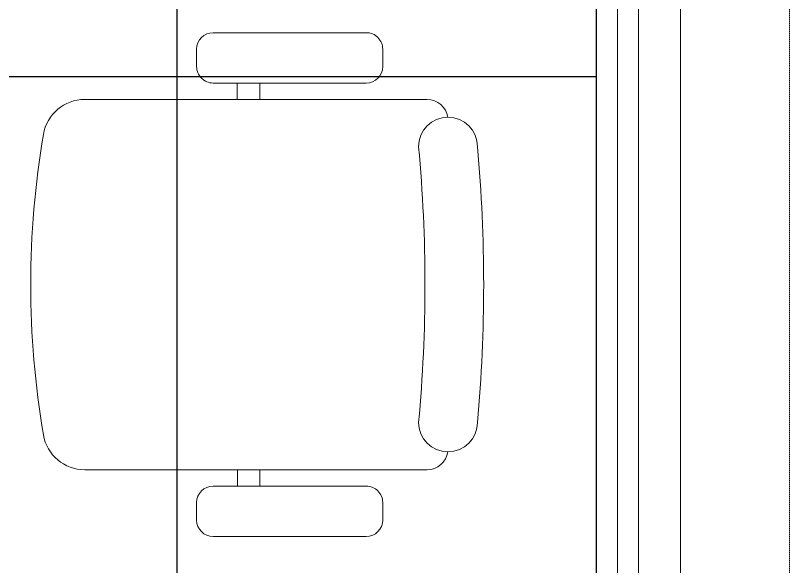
# Model space of a CAD drawing. Extents: x -12260 to 304645, y -29287 to 19916.
# Drawn here: x 48283 to 49206, y 6151 to 6808 of the extents above; entities that cross this region are included whole.
import ezdxf

# ---------------------------------------------------------------- set-up
doc = ezdxf.new("R2010")
doc.units = 0
doc.header["$LTSCALE"] = 0.25
doc.linetypes.add('01-First Floor$0$HIDDEN', pattern=[9.525, 6.35, -3.175])
doc.linetypes.add('DASHDOT', pattern=[25.4, 12.7, -6.35, 0, -6.35])
for name, color, linetype, lineweight in [('01-First Floor$0$Aluminum', 251, 'Continuous', 5), ('01-First Floor$0$LOADING', 253, 'Continuous', 5), ('01-First Floor$0$NEW Wall', 166, 'Continuous', 5), ('01-First Floor$0$Proj', 251, 'Continuous', 5), ('E-LITE-CLNG-CNDT', 6, 'DASHDOT', 35)]:
    doc.layers.add(name, color=color, linetype=linetype, lineweight=lineweight)
doc.layers.add('01-First Floor$0$FALSE CEILING', color=251, linetype='Continuous')

# ---------------------------------------------------------------- blocks, each defined once
blk = doc.blocks.new('*X76')
at = {"color": 0}
for p, q in [((5, 3), (5, 3)), ((5, 3), (5, 3)), ((5, 3), (5, 3)), ((5, 3), (5, 3)), ((5, 3), (5, 3)), ((5, 3), (5, 3)), ((5, 3), (5, 3)), ((5, 3), (5, 3)), ((5, 3), (5, 3)), ((5, 3), (5, 3)), ((5, 3), (5, 3)), ((5, 3), (5, 3)), ((5, 3), (5, 3)), ((5, 3), (5, 3)), ((5, 3), (5, 3)), ((5, 3), (5, 3)), ((5, 3), (5, 3)), ((5, 3), (5, 3)), ((5, 3), (5, 3)), ((5, 3), (5, 3)), ((5, 3), (5, 3)), ((5, 3), (5, 3)), ((5, 3), (5, 3)), ((5, 3), (5, 3)), ((5, 3), (5, 3)), ((5, 3), (5, 3)), ((5, 3), (5, 3)), ((5, 3), (5, 3)), ((5, 3), (5, 3)), ((5, 3), (5, 3)), ((5, 3), (5, 3)), ((5, 3), (5, 3)), ((5, 3), (5, 3)), ((5, 3), (5, 3)), ((5, 3), (5, 3)), ((5, 3), (5, 3)), ((5, 3), (5, 3)), ((5, 3), (5, 3)), ((5, 3), (5, 3)), ((5, 3), (5, 3)), ((5, 3), (5, 3)), ((5, 3), (5, 3)), ((5, 3), (5, 3)), ((5, 3), (5, 3)), ((5, 3), (5, 3)), ((5, 3), (5, 3)), ((5, 3), (5, 3)), ((5, 3), (5, 3)), ((5, 3), (5, 3)), ((5, 3), (5, 3)), ((5, 3), (5, 3)), ((5, 3), (5, 3)), ((5, 3), (5, 3)), ((5, 3), (5, 3)), ((5, 3), (5, 3)), ((5, 3), (5, 3)), ((5, 3), (5, 3)), ((5, 3), (5, 3)), ((5, 3), (5, 3)), ((5, 3), (5, 3)), ((5, 3), (5, 3)), ((5, 3), (5, 3)), ((5, 3), (5, 3)), ((5, 3), (5, 3)), ((5, 3), (5, 3)), ((5, 3), (5, 3)), ((6, 3), (5, 3)), ((5, 3), (5, 3)), ((6, 3), (5, 3)), ((5, 3), (5, 3)), ((6, 3), (5, 3)), ((5, 3), (5, 3)), ((6, 3), (5, 3)), ((5, 3), (5, 3)), ((5, 3), (5, 3)), ((5, 3), (5, 3)), ((5, 3), (5, 3)), ((5, 3), (5, 3)), ((5, 3), (5, 3)), ((5, 3), (5, 3)), ((5, 3), (5, 3)), ((5, 3), (5, 3)), ((5, 3), (5, 3)), ((5, 3), (5, 3)), ((5, 3), (5, 3)), ((5, 3), (5, 3)), ((5, 3), (5, 3)), ((5, 3), (5, 3)), ((5, 3), (5, 3)), ((5, 3), (5, 3)), ((5, 3), (5, 3)), ((5, 3), (5, 3)), ((5, 3), (5, 3)), ((5, 3), (5, 3)), ((5, 3), (5, 3)), ((5, 3), (5, 3)), ((6, 3), (6, 3)), ((6, 3), (6, 3)), ((6, 3), (6, 3)), ((6, 3), (6, 3)), ((6, 3), (6, 3)), ((6, 3), (6, 3)), ((6, 3), (6, 3)), ((6, 3), (6, 3)), ((6, 3), (6, 3)), ((6, 3), (6, 3)), ((6, 3), (6, 3)), ((6, 3), (6, 3)), ((6, 3), (6, 3)), ((6, 3), (6, 3)), ((6, 3), (6, 3)), ((6, 3), (6, 3)), ((6, 3), (6, 3)), ((6, 3), (6, 3)), ((6, 3), (6, 3)), ((6, 3), (6, 3)), ((6, 3), (6, 3)), ((6, 3), (6, 3)), ((6, 3), (6, 3)), ((6, 3), (6, 3)), ((6, 3), (6, 3)), ((6, 3), (6, 3)), ((6, 3), (6, 3)), ((6, 3), (6, 3)), ((6, 3), (6, 3)), ((6, 3), (6, 3)), ((6, 3), (6, 3)), ((6, 3), (6, 3)), ((6, 3), (6, 3)), ((6, 3), (6, 3)), ((6, 3), (6, 3)), ((6, 3), (6, 3)), ((6, 3), (6, 3)), ((6, 3), (6, 3)), ((6, 3), (6, 3)), ((6, 3), (6, 3)), ((6, 3), (6, 3)), ((6, 3), (6, 3)), ((6, 3), (6, 3)), ((6, 3), (6, 3)), ((6, 3), (6, 3)), ((6, 3), (6, 3)), ((6, 3), (6, 3)), ((6, 3), (6, 3)), ((6, 3), (6, 3)), ((6, 3), (6, 3)), ((6, 3), (6, 3)), ((6, 3), (6, 3)), ((6, 3), (6, 3)), ((6, 3), (6, 3)), ((6, 3), (6, 3)), ((6, 3), (6, 3)), ((6, 3), (6, 3)), ((6, 3), (6, 3)), ((6, 3), (6, 3)), ((6, 3), (6, 3)), ((6, 3), (6, 3)), ((6, 3), (6, 3)), ((6, 3), (6, 3)), ((6, 3), (6, 3)), ((6, 3), (6, 3)), ((6, 3), (6, 3)), ((6, 3), (6, 3)), ((6, 3), (6, 3)), ((6, 3), (6, 3)), ((6, 3), (6, 3)), ((6, 3), (6, 3)), ((6, 3), (6, 3)), ((6, 3), (6, 3)), ((6, 3), (6, 3)), ((6, 3), (6, 3)), ((6, 3), (6, 3)), ((6, 3), (6, 3)), ((6, 3), (6, 3)), ((6, 3), (6, 3)), ((6, 3), (6, 3)), ((6, 3), (6, 3)), ((6, 3), (6, 3)), ((6, 3), (6, 3)), ((6, 3), (6, 3)), ((6, 3), (6, 3)), ((6, 3), (6, 3)), ((6, 3), (6, 3)), ((6, 3), (6, 3)), ((6, 3), (6, 3)), ((6, 3), (6, 3)), ((6, 3), (6, 3)), ((6, 3), (6, 3)), ((6, 3), (6, 3)), ((6, 3), (6, 3)), ((6, 3), (6, 3)), ((6, 3), (6, 3)), ((6, 3), (6, 3)), ((6, 3), (6, 3)), ((6, 3), (6, 3)), ((6, 3), (6, 3)), ((6, 3), (6, 3)), ((6, 3), (6, 3)), ((6, 3), (6, 3)), ((6, 3), (6, 3)), ((6, 3), (6, 3)), ((6, 3), (6, 3)), ((6, 3), (6, 3)), ((6, 3), (6, 3)), ((6, 3), (6, 3)), ((6, 3), (6, 3)), ((6, 3), (6, 3)), ((6, 3), (6, 3)), ((6, 3), (6, 3)), ((6, 3), (6, 3)), ((6, 3), (6, 3)), ((6, 3), (6, 3)), ((6, 3), (6, 3)), ((6, 3), (6, 3)), ((6, 3), (6, 3)), ((6, 3), (6, 3)), ((6, 3), (6, 3)), ((6, 3), (6, 3)), ((6, 3), (6, 3)), ((6, 3), (6, 3)), ((6, 3), (6, 3)), ((6, 3), (6, 3)), ((6, 3), (6, 3)), ((6, 3), (6, 3)), ((6, 3), (6, 3)), ((6, 3), (6, 3)), ((6, 3), (6, 3)), ((6, 3), (6, 3)), ((6, 3), (6, 3)), ((6, 3), (6, 3)), ((6, 3), (6, 3)), ((6, 3), (6, 3)), ((6, 3), (6, 3)), ((6, 3), (6, 3)), ((6, 3), (6, 3)), ((6, 3), (6, 3)), ((6, 3), (6, 3)), ((6, 3), (6, 3)), ((6, 3), (6, 3)), ((6, 3), (6, 3)), ((6, 3), (6, 3)), ((6, 3), (6, 3)), ((6, 3), (6, 3)), ((6, 3), (6, 3)), ((6, 3), (6, 3)), ((6, 3), (6, 3)), ((6, 3), (6, 3)), ((6, 3), (6, 3)), ((6, 3), (6, 3)), ((6, 3), (6, 3)), ((6, 3), (6, 3)), ((6, 3), (6, 3)), ((6, 3), (6, 3)), ((6, 3), (6, 3)), ((6, 3), (6, 3)), ((6, 3), (6, 3)), ((6, 3), (6, 3)), ((6, 3), (6, 3)), ((6, 3), (6, 3)), ((6, 3), (6, 3)), ((6, 3), (6, 3)), ((6, 3), (6, 3)), ((6, 3), (6, 3)), ((6, 3), (6, 3)), ((6, 3), (6, 3)), ((6, 3), (6, 3)), ((6, 3), (6, 3)), ((6, 3), (6, 3)), ((6, 3), (6, 3)), ((6, 3), (6, 3)), ((6, 3), (6, 3)), ((6, 3), (6, 3)), ((6, 3), (6, 3)), ((6, 3), (6, 3)), ((6, 3), (6, 3)), ((6, 3), (6, 3)), ((6, 3), (6, 3)), ((6, 3), (6, 3)), ((6, 3), (6, 3)), ((6, 3), (6, 3)), ((6, 3), (6, 3)), ((6, 3), (6, 3)), ((6, 3), (6, 3)), ((6, 3), (6, 3)), ((6, 3), (6, 3)), ((6, 3), (6, 3)), ((6, 3), (6, 3)), ((6, 3), (6, 3)), ((6, 3), (6, 3)), ((6, 3), (6, 3)), ((6, 3), (6, 3)), ((6, 3), (6, 3)), ((6, 3), (6, 3)), ((6, 3), (6, 3)), ((6, 3), (6, 3)), ((6, 3), (6, 3)), ((6, 3), (6, 3)), ((6, 3), (6, 3)), ((6, 3), (6, 3)), ((6, 3), (6, 3)), ((6, 3), (5, 3)), ((6, 3), (5, 3)), ((6, 3), (5, 3)), ((6, 3), (5, 3)), ((6, 3), (5, 3)), ((6, 3), (6, 3)), ((6, 3), (6, 3)), ((6, 3), (6, 3)), ((6, 3), (6, 3)), ((6, 3), (6, 3)), ((6, 3), (6, 3)), ((6, 3), (6, 3)), ((6, 3), (6, 3)), ((6, 3), (6, 3)), ((6, 3), (6, 3)), ((6, 3), (6, 3)), ((6, 3), (6, 3)), ((6, 3), (6, 3)), ((6, 3), (6, 3)), ((6, 3), (6, 3)), ((6, 3), (6, 3)), ((6, 3), (6, 3)), ((6, 3), (6, 3)), ((6, 3), (6, 3)), ((6, 3), (6, 3)), ((6, 3), (6, 3)), ((6, 3), (6, 3)), ((6, 3), (6, 3)), ((6, 3), (6, 3)), ((6, 3), (6, 3)), ((6, 3), (6, 3)), ((6, 3), (6, 3)), ((6, 3), (6, 3)), ((6, 3), (6, 3)), ((6, 3), (6, 3)), ((6, 3), (6, 3)), ((6, 3), (6, 3)), ((6, 3), (6, 3)), ((6, 3), (6, 3)), ((6, 3), (6, 3)), ((6, 3), (6, 3)), ((6, 3), (6, 3)), ((6, 3), (6, 3)), ((6, 3), (6, 3)), ((6, 3), (6, 3)), ((6, 3), (6, 3)), ((6, 3), (6, 3)), ((6, 3), (6, 3)), ((6, 3), (6, 3)), ((6, 3), (6, 3)), ((6, 3), (6, 3)), ((6, 3), (6, 3)), ((6, 3), (6, 3)), ((6, 3), (6, 3)), ((6, 3), (6, 3)), ((6, 3), (6, 3)), ((6, 3), (6, 3)), ((6, 3), (6, 3)), ((6, 3), (6, 3)), ((6, 3), (6, 3)), ((6, 3), (6, 3)), ((6, 3), (6, 3)), ((6, 3), (6, 3)), ((6, 3), (6, 3)), ((6, 3), (6, 3)), ((6, 3), (6, 3)), ((6, 3), (6, 3)), ((6, 3), (6, 3)), ((6, 3), (6, 3)), ((6, 3), (6, 3)), ((6, 3), (6, 3)), ((6, 3), (6, 3)), ((6, 3), (6, 3)), ((6, 3), (6, 3)), ((6, 3), (6, 3)), ((6, 3), (6, 3)), ((6, 3), (6, 3)), ((6, 3), (6, 3)), ((6, 3), (6, 3)), ((6, 3), (6, 3)), ((6, 3), (6, 3)), ((6, 3), (6, 3)), ((6, 3), (6, 3)), ((6, 3), (6, 3)), ((6, 3), (6, 3)), ((6, 3), (6, 3)), ((6, 3), (6, 3)), ((6, 3), (6, 3)), ((6, 3), (6, 3)), ((6, 3), (6, 3)), ((6, 3), (6, 3)), ((6, 3), (6, 3)), ((6, 3), (6, 3)), ((6, 3), (6, 3)), ((6, 3), (6, 3)), ((6, 3), (6, 3)), ((6, 3), (6, 3)), ((6, 3), (6, 3)), ((6, 3), (6, 3)), ((6, 3), (6, 3)), ((6, 3), (6, 3)), ((6, 3), (6, 3)), ((6, 3), (6, 3)), ((6, 3), (6, 3)), ((6, 3), (6, 3)), ((6, 3), (6, 3)), ((6, 3), (6, 3)), ((6, 3), (6, 3)), ((6, 3), (6, 3)), ((6, 3), (6, 3)), ((6, 3), (6, 3)), ((6, 3), (6, 3)), ((6, 3), (6, 3)), ((6, 3), (6, 3)), ((6, 3), (6, 3)), ((6, 3), (6, 3)), ((6, 3), (6, 3)), ((6, 3), (6, 3)), ((6, 3), (6, 3)), ((6, 3), (6, 3)), ((6, 3), (6, 3)), ((6, 3), (6, 3)), ((6, 3), (6, 3)), ((6, 3), (6, 3)), ((6, 3), (6, 3)), ((6, 3), (6, 3)), ((6, 3), (6, 3)), ((6, 3), (6, 3)), ((6, 3), (6, 3)), ((6, 3), (6, 3)), ((6, 3), (6, 3)), ((6, 3), (6, 3)), ((6, 3), (6, 3)), ((6, 3), (6, 3)), ((6, 3), (6, 3)), ((6, 3), (6, 3)), ((6, 3), (6, 3)), ((6, 3), (6, 3)), ((6, 3), (6, 3)), ((6, 3), (6, 3)), ((6, 3), (6, 3)), ((6, 3), (6, 3)), ((6, 3), (6, 3)), ((6, 3), (6, 3)), ((6, 3), (6, 3)), ((6, 3), (6, 3)), ((6, 3), (6, 3)), ((6, 3), (6, 3)), ((6, 3), (6, 3)), ((6, 3), (6, 3)), ((6, 3), (6, 3)), ((6, 3), (6, 3)), ((6, 3), (6, 3)), ((6, 3), (6, 3)), ((6, 3), (6, 3)), ((6, 3), (6, 3)), ((6, 3), (6, 3)), ((6, 3), (6, 3)), ((6, 3), (6, 3)), ((6, 3), (6, 3)), ((6, 3), (6, 3)), ((6, 3), (6, 3)), ((6, 3), (6, 3)), ((6, 3), (6, 3)), ((6, 3), (6, 3)), ((6, 3), (6, 3)), ((6, 3), (6, 3)), ((6, 3), (6, 3)), ((6, 3), (6, 3)), ((6, 3), (6, 3)), ((6, 3), (6, 3)), ((6, 3), (6, 3)), ((6, 3), (6, 3)), ((6, 3), (6, 3)), ((6, 3), (6, 3)), ((6, 3), (6, 3)), ((6, 3), (6, 3)), ((6, 3), (6, 3)), ((6, 3), (6, 3)), ((6, 3), (6, 3)), ((6, 3), (6, 3)), ((6, 3), (6, 3)), ((6, 3), (6, 3)), ((6, 3), (6, 3)), ((6, 3), (6, 3)), ((6, 3), (6, 3)), ((6, 3), (6, 3)), ((6, 3), (6, 3)), ((6, 3), (6, 3)), ((6, 3), (6, 3)), ((6, 3), (6, 3)), ((6, 3), (6, 3)), ((6, 3), (6, 3)), ((6, 3), (6, 3)), ((6, 3), (6, 3)), ((6, 3), (6, 3)), ((6, 3), (6, 3)), ((6, 3), (6, 3)), ((6, 3), (6, 3)), ((6, 3), (6, 3)), ((6, 3), (6, 3)), ((6, 3), (6, 3)), ((6, 3), (6, 3)), ((6, 3), (6, 3)), ((6, 3), (6, 3)), ((6, 3), (6, 3)), ((6, 3), (6, 3)), ((6, 3), (6, 3)), ((6, 3), (6, 3)), ((6, 3), (6, 3)), ((6, 3), (6, 3)), ((6, 3), (6, 3)), ((6, 3), (6, 3)), ((6, 3), (6, 3)), ((6, 3), (6, 3)), ((6, 3), (6, 3)), ((6, 3), (6, 3)), ((6, 3), (6, 3)), ((6, 3), (6, 3)), ((6, 3), (6, 3)), ((6, 3), (6, 3)), ((6, 3), (6, 3)), ((6, 3), (6, 3)), ((6, 3), (6, 3)), ((6, 3), (6, 3)), ((6, 3), (6, 3)), ((6, 3), (6, 3)), ((6, 3), (6, 3)), ((6, 3), (6, 3)), ((6, 3), (6, 3)), ((6, 3), (6, 3)), ((6, 3), (6, 3)), ((6, 3), (6, 3)), ((6, 3), (6, 3)), ((6, 3), (6, 3)), ((6, 3), (6, 3)), ((6, 3), (6, 3)), ((6, 3), (6, 3)), ((6, 3), (6, 3)), ((6, 3), (6, 3)), ((6, 3), (6, 3)), ((6, 3), (6, 3)), ((6, 3), (6, 3)), ((6, 3), (6, 3)), ((6, 3), (6, 3)), ((6, 3), (6, 3)), ((6, 3), (6, 3)), ((6, 3), (6, 3)), ((6, 3), (6, 3)), ((6, 3), (6, 3)), ((6, 3), (6, 3)), ((6, 3), (6, 3)), ((6, 3), (6, 3)), ((6, 3), (6, 3)), ((6, 3), (6, 3)), ((6, 3), (6, 3)), ((6, 3), (6, 3)), ((6, 3), (6, 3)), ((6, 3), (6, 3)), ((6, 3), (6, 3)), ((6, 3), (6, 3)), ((6, 3), (6, 3)), ((6, 3), (6, 3)), ((6, 3), (6, 3)), ((6, 3), (6, 3)), ((6, 3), (6, 3)), ((6, 3), (6, 3)), ((6, 3), (6, 3)), ((6, 3), (6, 3)), ((6, 3), (6, 3)), ((6, 3), (6, 3)), ((6, 3), (6, 3)), ((6, 3), (6, 3)), ((6, 3), (6, 3)), ((6, 3), (6, 3)), ((6, 3), (6, 3)), ((6, 3), (6, 3)), ((6, 3), (6, 3)), ((6, 3), (6, 3)), ((6, 3), (6, 3)), ((6, 3), (6, 3)), ((6, 3), (6, 3)), ((6, 3), (6, 3)), ((6, 3), (6, 3)), ((6, 3), (6, 3)), ((6, 3), (6, 3)), ((6, 3), (6, 3)), ((6, 3), (6, 3)), ((6, 3), (6, 3)), ((6, 3), (6, 3)), ((6, 3), (6, 3)), ((6, 3), (6, 3)), ((6, 3), (6, 3)), ((6, 3), (6, 3)), ((6, 3), (6, 3)), ((6, 3), (6, 3)), ((6, 3), (6, 3)), ((6, 3), (6, 3)), ((6, 3), (6, 3)), ((6, 3), (6, 3)), ((6, 3), (6, 3)), ((6, 3), (6, 3)), ((6, 3), (6, 3)), ((6, 3), (6, 3)), ((6, 3), (6, 3)), ((6, 3), (6, 3)), ((6, 3), (6, 3)), ((6, 3), (6, 3)), ((6, 3), (6, 3)), ((6, 3), (6, 3)), ((6, 3), (6, 3)), ((6, 3), (6, 3)), ((6, 3), (6, 3)), ((6, 3), (6, 3)), ((6, 3), (6, 3)), ((6, 3), (6, 3)), ((6, 3), (6, 3)), ((6, 3), (6, 3)), ((6, 3), (6, 3)), ((6, 3), (6, 3)), ((6, 3), (6, 3)), ((6, 3), (6, 3))]:
    blk.add_line(p, q, dxfattribs=at)
blk = doc.blocks.new('*X77')
at = {"color": 0}
for p, q in [((13, 1), (13, 1)), ((13, 1), (13, 1)), ((13, 1), (13, 1)), ((13, 1), (13, 1)), ((13, 1), (13, 1)), ((13, 1), (13, 1)), ((13, 1), (13, 1)), ((13, 1), (13, 1)), ((13, 1), (13, 1)), ((13, 1), (13, 1)), ((13, 1), (13, 1)), ((13, 1), (13, 1)), ((13, 1), (13, 1)), ((13, 1), (13, 1)), ((13, 1), (13, 1)), ((13, 1), (14, 1)), ((13, 1), (14, 1)), ((13, 1), (14, 1)), ((13, 1), (13, 1)), ((13, 1), (13, 1)), ((13, 1), (13, 1)), ((13, 1), (13, 1)), ((13, 1), (13, 1)), ((13, 1), (13, 1)), ((13, 1), (13, 1)), ((13, 1), (13, 1)), ((13, 1), (13, 1)), ((13, 1), (13, 1)), ((13, 1), (13, 1)), ((13, 1), (13, 1)), ((13, 1), (13, 1)), ((13, 1), (13, 1)), ((13, 1), (13, 1)), ((13, 1), (13, 1)), ((13, 1), (13, 1)), ((13, 1), (13, 1)), ((13, 1), (13, 1)), ((13, 1), (13, 1)), ((13, 1), (13, 1)), ((13, 1), (13, 1)), ((13, 1), (13, 1)), ((13, 1), (13, 1)), ((13, 1), (13, 1)), ((13, 1), (13, 1)), ((13, 1), (13, 1)), ((13, 1), (13, 1)), ((13, 1), (13, 1)), ((13, 1), (13, 1)), ((13, 1), (13, 1)), ((13, 1), (13, 1)), ((13, 1), (13, 1)), ((13, 1), (13, 1)), ((13, 1), (13, 1)), ((13, 1), (13, 1)), ((13, 1), (13, 1)), ((13, 1), (13, 1)), ((13, 1), (13, 1)), ((13, 1), (13, 1)), ((13, 1), (13, 1)), ((13, 1), (13, 1)), ((13, 1), (13, 1)), ((13, 1), (13, 1)), ((13, 1), (13, 1)), ((13, 1), (13, 1)), ((13, 1), (13, 1)), ((13, 1), (13, 1)), ((13, 1), (13, 1)), ((13, 1), (13, 1)), ((13, 1), (13, 1)), ((13, 1), (13, 1)), ((13, 1), (13, 1)), ((13, 1), (13, 1)), ((13, 1), (13, 1)), ((13, 1), (13, 1)), ((13, 1), (13, 1)), ((13, 1), (13, 1)), ((13, 1), (13, 1)), ((13, 1), (13, 1)), ((13, 1), (13, 1)), ((13, 1), (13, 1)), ((13, 1), (13, 1)), ((13, 1), (13, 1)), ((13, 1), (13, 1)), ((13, 1), (13, 1)), ((13, 1), (13, 1)), ((13, 1), (13, 1)), ((13, 1), (13, 1)), ((13, 1), (13, 1)), ((13, 1), (13, 1)), ((13, 1), (13, 1)), ((13, 1), (13, 1)), ((13, 1), (13, 1)), ((13, 1), (13, 1)), ((13, 1), (13, 1)), ((13, 1), (13, 1)), ((13, 1), (13, 1)), ((13, 1), (13, 1)), ((13, 1), (13, 1)), ((13, 1), (13, 1)), ((13, 1), (13, 1)), ((13, 1), (13, 1)), ((13, 1), (13, 1)), ((13, 1), (13, 1)), ((13, 1), (13, 1)), ((13, 1), (13, 1)), ((13, 1), (13, 1)), ((13, 1), (13, 1)), ((13, 1), (13, 1)), ((13, 1), (13, 1)), ((13, 1), (13, 1)), ((13, 1), (13, 1)), ((13, 1), (13, 1)), ((13, 1), (13, 1)), ((13, 1), (13, 1)), ((13, 1), (13, 1)), ((13, 1), (13, 1)), ((13, 1), (13, 1)), ((13, 1), (13, 1)), ((13, 1), (13, 1)), ((13, 1), (13, 1)), ((13, 1), (13, 1)), ((13, 1), (13, 1)), ((13, 1), (13, 1)), ((13, 1), (14, 1)), ((13, 0), (13, 0)), ((13, 0), (13, 0)), ((13, 0), (13, 0)), ((13, 0), (13, 0)), ((13, 0), (13, 0)), ((13, 0), (13, 0)), ((13, 0), (13, 0)), ((13, 0), (13, 0)), ((13, 0), (13, 0)), ((13, 0), (13, 0)), ((13, 0), (13, 0)), ((13, 0), (13, 0)), ((13, 0), (13, 0)), ((13, 0), (13, 0)), ((13, 0), (13, 0)), ((13, 0), (13, 0)), ((13, 0), (13, 0)), ((13, 0), (13, 0)), ((13, 0), (13, 0)), ((13, 0), (13, 0)), ((13, 0), (13, 0)), ((13, 0), (13, 0)), ((13, 0), (13, 0)), ((13, 0), (13, 0)), ((13, 0), (13, 0)), ((13, 0), (13, 0)), ((13, 0), (13, 0)), ((13, 0), (13, 0)), ((13, 0), (13, 0)), ((13, 0), (13, 0)), ((13, 0), (13, 0)), ((13, 0), (13, 0)), ((13, 0), (13, 0)), ((13, 0), (13, 0)), ((13, 0), (13, 0)), ((13, 0), (13, 0)), ((13, 0), (13, 0)), ((13, 0), (13, 0)), ((13, 0), (13, 0)), ((13, 0), (13, 0)), ((13, 0), (13, 0)), ((13, 0), (13, 0)), ((13, 0), (13, 0)), ((13, 0), (13, 0)), ((13, 0), (13, 0)), ((13, 0), (13, 0)), ((13, 0), (13, 0)), ((13, 0), (13, 0)), ((13, 0), (14, 0)), ((13, 0), (14, 0)), ((13, 0), (13, 0)), ((13, 0), (14, 0)), ((14, 1), (14, 1)), ((14, 1), (14, 1)), ((14, 1), (14, 1)), ((14, 1), (14, 1)), ((14, 1), (14, 1)), ((14, 1), (14, 1)), ((14, 1), (14, 1)), ((14, 1), (14, 1)), ((14, 1), (14, 1)), ((14, 1), (14, 1)), ((14, 1), (14, 1)), ((14, 1), (14, 1)), ((14, 1), (14, 1)), ((14, 1), (14, 1)), ((14, 1), (14, 1)), ((14, 1), (14, 1)), ((14, 1), (14, 1)), ((14, 1), (14, 1)), ((14, 1), (14, 1)), ((14, 1), (14, 1)), ((14, 1), (14, 1)), ((14, 1), (14, 1)), ((14, 1), (14, 1)), ((14, 1), (14, 1)), ((14, 1), (14, 1)), ((14, 1), (14, 1)), ((14, 1), (14, 1)), ((14, 1), (14, 1)), ((14, 1), (14, 1)), ((14, 1), (14, 1)), ((14, 1), (14, 1)), ((14, 1), (14, 1)), ((14, 1), (14, 1)), ((14, 1), (14, 1)), ((14, 1), (14, 1)), ((14, 1), (14, 1)), ((14, 1), (14, 1)), ((14, 1), (14, 1)), ((14, 1), (14, 1)), ((14, 1), (14, 1)), ((14, 1), (14, 1)), ((14, 1), (14, 1)), ((14, 1), (14, 1)), ((14, 1), (14, 1)), ((14, 1), (14, 1)), ((14, 1), (14, 1)), ((14, 1), (14, 1)), ((14, 1), (14, 1)), ((14, 1), (14, 1)), ((14, 1), (14, 1)), ((14, 1), (14, 1)), ((14, 1), (14, 1)), ((14, 1), (14, 1)), ((14, 1), (14, 1)), ((14, 1), (14, 1)), ((14, 1), (14, 1)), ((14, 1), (14, 1)), ((14, 1), (14, 1)), ((14, 1), (14, 1)), ((14, 1), (14, 1)), ((14, 1), (14, 1)), ((14, 1), (14, 1)), ((14, 1), (14, 1)), ((14, 1), (14, 1)), ((14, 1), (14, 1)), ((14, 1), (14, 1)), ((14, 1), (14, 1)), ((14, 1), (14, 1)), ((14, 1), (14, 1)), ((14, 1), (14, 1)), ((14, 1), (14, 1)), ((14, 1), (14, 1)), ((14, 1), (14, 1)), ((14, 1), (14, 1)), ((14, 1), (14, 1)), ((14, 1), (14, 1)), ((14, 1), (14, 1)), ((14, 1), (14, 1)), ((14, 1), (14, 1)), ((14, 1), (14, 1)), ((14, 1), (14, 1)), ((14, 1), (14, 1)), ((14, 1), (14, 1)), ((14, 1), (14, 1)), ((14, 1), (14, 1)), ((14, 1), (14, 1)), ((14, 1), (14, 1)), ((14, 1), (14, 1)), ((14, 1), (14, 1)), ((14, 1), (14, 1)), ((14, 1), (14, 1)), ((14, 1), (14, 1)), ((14, 1), (14, 1)), ((14, 1), (14, 1)), ((14, 0), (14, 0)), ((14, 0), (14, 0)), ((14, 0), (14, 0)), ((14, 0), (14, 0)), ((14, 0), (14, 0)), ((14, 0), (14, 0)), ((14, 0), (14, 0)), ((14, 0), (14, 0)), ((14, 0), (14, 0)), ((14, 0), (14, 0)), ((14, 0), (14, 0)), ((14, 0), (14, 0)), ((14, 0), (14, 0)), ((14, 0), (14, 0)), ((14, 0), (14, 0)), ((14, 0), (14, 0)), ((14, 0), (14, 0)), ((14, 0), (14, 0)), ((14, 0), (14, 0)), ((14, 0), (14, 0)), ((14, 0), (14, 0)), ((14, 0), (14, 0)), ((14, 0), (14, 0)), ((14, 0), (14, 0)), ((14, 0), (14, 0)), ((14, 0), (14, 0)), ((14, 0), (14, 0)), ((14, 0), (14, 0)), ((14, 0), (14, 0)), ((14, 0), (14, 0)), ((14, 0), (14, 0)), ((14, 0), (14, 0)), ((14, 0), (14, 0)), ((14, 0), (14, 0)), ((14, 0), (14, 0)), ((14, 0), (14, 0)), ((14, 0), (14, 0)), ((14, 0), (14, 0)), ((14, 0), (14, 0)), ((14, 0), (14, 0)), ((14, 0), (14, 0)), ((14, 0), (14, 0)), ((14, 0), (14, 0)), ((14, 0), (14, 0)), ((14, 0), (14, 0)), ((14, 0), (14, 0)), ((14, 0), (14, 0)), ((14, 0), (14, 0)), ((13, 0), (13, 0)), ((13, 0), (14, 0)), ((13, 0), (13, 0)), ((13, 0), (14, 0)), ((13, 0), (13, 0)), ((13, 0), (14, 0)), ((13, 0), (13, 0)), ((13, 0), (13, 0)), ((13, 0), (13, 0)), ((13, 0), (13, 0)), ((13, 0), (14, 0)), ((13, 0), (13, 0)), ((13, 0), (14, 0)), ((13, 0), (13, 0)), ((13, 0), (14, 0)), ((13, 0), (13, 0)), ((13, 0), (14, 0)), ((13, 0), (13, 0)), ((13, 0), (14, 0)), ((13, 0), (13, 0)), ((13, 0), (14, 0)), ((13, 0), (13, 0)), ((13, 0), (14, 0)), ((13, 0), (13, 0)), ((13, 0), (13, 0)), ((13, 0), (13, 0)), ((13, 0), (14, 0)), ((13, 0), (13, 0)), ((13, 0), (14, 0)), ((13, 0), (13, 0)), ((13, 0), (14, 0)), ((13, 0), (13, 0)), ((13, 0), (14, 0)), ((13, 0), (13, 0)), ((13, 0), (13, 0)), ((13, 0), (13, 0)), ((13, 0), (13, 0)), ((13, 0), (13, 0)), ((13, 0), (13, 0)), ((13, 0), (13, 0)), ((13, 0), (13, 0)), ((13, 0), (13, 0)), ((13, 0), (13, 0)), ((13, 0), (13, 0)), ((13, 0), (13, 0)), ((13, 0), (13, 0)), ((13, 0), (13, 0)), ((13, 0), (13, 0)), ((13, 0), (13, 0)), ((13, 0), (13, 0)), ((13, 0), (13, 0)), ((13, 0), (13, 0)), ((13, 0), (13, 0)), ((13, 0), (13, 0)), ((13, 0), (13, 0)), ((13, 0), (13, 0)), ((13, 0), (13, 0)), ((13, 0), (13, 0)), ((13, 0), (13, 0)), ((13, 0), (13, 0)), ((13, 0), (13, 0)), ((13, 0), (13, 0)), ((13, 0), (13, 0)), ((13, 0), (13, 0)), ((13, -1), (13, -1)), ((13, -1), (13, -1)), ((13, -1), (13, -1)), ((13, -1), (13, -1)), ((13, -1), (13, -1)), ((13, -1), (14, -1)), ((13, -1), (13, -1)), ((14, 0), (14, 0)), ((14, 0), (14, 0)), ((14, 0), (14, 0)), ((14, 0), (14, 0)), ((14, 0), (14, 0)), ((14, 0), (14, 0)), ((14, 0), (14, 0)), ((14, 0), (14, 0)), ((14, 0), (14, 0)), ((14, 0), (14, 0)), ((14, 0), (14, 0)), ((14, 0), (14, 0)), ((14, 0), (14, 0)), ((14, 0), (14, 0)), ((14, 0), (14, 0)), ((13, 0), (14, 0)), ((14, 0), (14, 0)), ((14, 0), (14, 0)), ((14, 0), (14, 0)), ((14, 0), (14, 0)), ((14, 0), (14, 0)), ((14, 0), (14, 0)), ((14, 0), (14, 0)), ((14, 0), (14, 0)), ((14, 0), (14, 0)), ((14, 0), (14, 0)), ((14, 0), (14, 0)), ((14, 0), (14, 0)), ((14, 0), (14, 0)), ((14, 0), (14, 0)), ((14, 0), (14, 0)), ((14, 0), (14, 0)), ((14, 0), (14, 0)), ((14, 0), (14, 0)), ((14, 0), (14, 0)), ((14, 0), (14, 0)), ((14, 0), (14, 0)), ((14, 0), (14, 0)), ((14, 0), (14, 0)), ((14, 0), (14, 0)), ((14, 0), (14, 0)), ((14, 0), (14, 0)), ((14, 0), (14, 0)), ((14, 0), (14, 0)), ((14, 0), (14, 0)), ((14, 0), (14, 0)), ((14, 0), (14, 0)), ((14, 0), (14, 0)), ((14, 0), (14, 0)), ((14, 0), (14, 0)), ((14, -1), (14, -1)), ((14, -1), (14, -1)), ((14, -1), (14, -1)), ((14, -1), (14, -1)), ((14, -1), (14, -1))]:
    blk.add_line(p, q, dxfattribs=at)
blk = doc.blocks.new('01-First Floor$0$GF21018-P')
at = {"color": 0}
for p, q in [((-0.2207, 0.47563), (-0.2207, 0.0675)), ((0.22049, 0.47563), (0.22049, 0.0675)), ((-0.2806, 0.34221), (-0.25983, 0.34221)), ((0.25963, 0.34221), (0.2804, 0.34221)), ((-0.30021, 0.32259), (-0.30021, 0.14)), ((-0.24021, 0.32259), (-0.24021, 0.14)), ((0.24001, 0.32259), (0.24001, 0.14)), ((0.30001, 0.32259), (0.30001, 0.14)), ((-0.24021, 0.29372), (-0.2207, 0.29372)), ((0.22049, 0.29372), (0.24001, 0.29372)), ((-0.24021, 0.26708), (-0.2207, 0.26708)), ((0.22049, 0.26708), (0.24001, 0.26708)), ((-0.2806, 0.12039), (-0.25983, 0.12039)), ((0.25963, 0.12039), (0.2804, 0.12039))]:
    blk.add_line(p, q, dxfattribs=at)
for points in [[(0.24001, 0.29372), (0.24001, 0.29372), (0.24001, 0.29372), (0.24001, 0.29372), (0.24001, 0.29372), (0.24001, 0.29372), (0.24001, 0.29372), (0.24001, 0.29372), (0.24001, 0.29372), (0.24001, 0.29372), (0.24001, 0.29372), (0.24001, 0.29372), (0.24001, 0.29372), (0.24001, 0.29372), (0.24001, 0.29372), (0.24001, 0.29372), (0.24001, 0.29372), (0.24001, 0.29372), (0.24001, 0.29372), (0.24001, 0.29372), (0.24001, 0.29372), (0.24001, 0.29372), (0.24001, 0.29372), (0.24001, 0.29372), (0.24001, 0.29372), (0.24001, 0.29372), (0.24001, 0.29372), (0.24001, 0.29372), (0.24001, 0.29372), (0.24001, 0.29372), (0.24001, 0.29372), (0.24001, 0.29372), (0.24001, 0.29372), (0.24001, 0.29372), (0.24001, 0.29372), (0.24001, 0.29372), (0.24001, 0.29372), (0.24001, 0.29372), (0.24001, 0.29372), (0.24001, 0.29372), (0.24001, 0.29372), (0.24001, 0.29372), (0.24001, 0.29372), (0.24001, 0.29372), (0.24001, 0.29372), (0.24001, 0.29372), (0.24001, 0.29372), (0.24001, 0.29372), (0.24001, 0.29372), (0.24001, 0.29372), (0.24001, 0.29372), (0.24001, 0.29372), (0.24001, 0.29372), (0.24001, 0.29372), (0.24001, 0.29372), (0.24001, 0.29372), (0.24001, 0.29372), (0.24001, 0.29372), (0.24001, 0.29372), (0.24001, 0.29372), (0.24001, 0.29372), (0.24001, 0.29372), (0.24001, 0.29372), (0.24001, 0.29372), (0.24001, 0.29372), (0.24001, 0.29372), (0.24001, 0.29372), (0.24001, 0.29372), (0.24001, 0.29372), (0.24001, 0.29372), (0.24001, 0.29372), (0.24001, 0.29372), (0.24001, 0.29372), (0.24001, 0.29372), (0.24001, 0.29372), (0.24001, 0.29372), (0.24001, 0.29372), (0.24001, 0.29372), (0.24001, 0.29372), (0.24001, 0.29372), (0.24001, 0.29372), (0.24001, 0.29372), (0.24001, 0.29372), (0.24001, 0.29372), (0.24001, 0.29372), (0.24001, 0.29372), (0.24001, 0.29372), (0.24001, 0.29372), (0.24001, 0.29372), (0.24001, 0.29372), (0.24001, 0.29372), (0.24001, 0.29372), (0.24001, 0.29372), (0.24001, 0.29372), (0.24001, 0.29372), (0.24001, 0.29372), (0.24001, 0.29372), (0.24001, 0.29372), (0.24001, 0.29372), (0.24001, 0.29372), (0.24001, 0.29372), (0.24001, 0.29372), (0.24001, 0.29372), (0.24001, 0.29372), (0.24001, 0.29372), (0.24001, 0.29372), (0.24001, 0.29372), (0.24001, 0.29372), (0.24001, 0.29372), (0.24001, 0.29372), (0.24001, 0.29372), (0.24001, 0.29372), (0.24001, 0.29372), (0.24001, 0.29372), (0.24001, 0.29372), (0.24001, 0.29372), (0.24001, 0.29372), (0.24001, 0.29372), (0.24001, 0.29372), (0.24001, 0.29372), (0.24001, 0.29372), (0.24001, 0.29372), (0.24001, 0.29372), (0.24001, 0.29372), (0.24001, 0.29372), (0.24001, 0.29372), (0.24001, 0.29372), (0.24001, 0.29372), (0.24001, 0.29372), (0.24001, 0.29372), (0.24001, 0.29372), (0.24001, 0.29372), (0.24001, 0.29372), (0.24001, 0.29372), (0.24001, 0.29372), (0.24001, 0.29372), (0.24001, 0.29372), (0.24001, 0.29372), (0.24001, 0.29372), (0.24001, 0.29372), (0.24001, 0.29372), (0.24001, 0.29372), (0.24001, 0.29372), (0.24001, 0.29372), (0.24001, 0.29372), (0.24001, 0.29372), (0.24001, 0.29372), (0.24001, 0.29372), (0.24001, 0.29372), (0.24001, 0.29372), (0.24001, 0.29372), (0.24001, 0.29372), (0.24001, 0.29372), (0.24001, 0.29372), (0.24001, 0.29372), (0.24001, 0.29372), (0.24001, 0.29372), (0.24001, 0.29372), (0.24001, 0.29372), (0.24001, 0.29372), (0.24001, 0.29372), (0.24001, 0.29372), (0.24001, 0.29372), (0.24001, 0.29372), (0.24001, 0.29372), (0.24001, 0.29372), (0.24001, 0.29372), (0.24001, 0.29372), (0.24001, 0.29372), (0.24001, 0.29372), (0.24001, 0.29372), (0.24001, 0.29372), (0.24001, 0.29372), (0.24001, 0.29372), (0.24001, 0.29372), (0.24001, 0.29372), (0.24001, 0.29372), (0.24001, 0.29372), (0.24001, 0.29372), (0.24001, 0.29372), (0.24001, 0.29372), (0.24001, 0.29372), (0.24001, 0.29372), (0.24001, 0.29372), (0.24001, 0.29372), (0.24001, 0.29372), (0.24001, 0.29372), (0.24001, 0.29372), (0.24001, 0.29372), (0.24001, 0.29372), (0.24001, 0.29372), (0.24001, 0.29372), (0.24001, 0.29372), (0.24001, 0.29372), (0.24001, 0.29372), (0.24001, 0.29372), (0.24001, 0.29372), (0.24001, 0.29372), (0.24001, 0.29372), (0.24001, 0.29372), (0.24001, 0.29372), (0.24001, 0.29372), (0.24001, 0.29372), (0.24001, 0.29372), (0.24001, 0.29372), (0.24001, 0.29372), (0.24001, 0.29372), (0.24001, 0.29372), (0.24001, 0.29372), (0.24001, 0.29372), (0.24001, 0.29372), (0.24001, 0.29372), (0.24001, 0.29372), (0.24001, 0.29372), (0.24001, 0.29372), (0.24001, 0.29372), (0.24001, 0.29372), (0.24001, 0.29372), (0.24001, 0.29372), (0.24001, 0.29372), (0.24001, 0.29372), (0.24001, 0.29372), (0.24001, 0.29372), (0.24001, 0.29372), (0.24001, 0.29372), (0.24001, 0.29372), (0.24001, 0.29372), (0.24001, 0.29372), (0.24001, 0.29372), (0.24001, 0.29372), (0.24001, 0.29372), (0.24001, 0.29372), (0.24001, 0.29372), (0.24001, 0.29372), (0.24001, 0.29372), (0.24001, 0.29372), (0.24001, 0.29372), (0.24001, 0.29372), (0.24001, 0.29372), (0.24001, 0.29372), (0.24001, 0.29372), (0.24001, 0.29372), (0.24001, 0.29372), (0.24001, 0.29372), (0.24001, 0.29372), (0.24001, 0.29372), (0.24001, 0.29372), (0.24001, 0.29372), (0.24001, 0.29372), (0.24001, 0.29372), (0.24001, 0.29372), (0.24001, 0.29372), (0.24001, 0.29372), (0.24001, 0.29372), (0.24001, 0.29372), (0.24001, 0.29372), (0.24001, 0.29372), (0.24001, 0.29372), (0.24001, 0.29372), (0.24001, 0.29372), (0.24001, 0.29372), (0.24001, 0.29372), (0.24001, 0.29372), (0.24001, 0.29372), (0.24001, 0.29372), (0.24001, 0.29372), (0.24001, 0.29372), (0.24001, 0.29372), (0.24001, 0.29372), (0.24001, 0.29372), (0.24001, 0.29372), (0.24001, 0.29372), (0.24001, 0.29372), (0.24001, 0.29372), (0.24001, 0.29372), (0.24001, 0.29372), (0.24001, 0.29372)], [(0.24001, 0.29372), (0.24001, 0.29372), (0.24001, 0.29372), (0.24001, 0.29372), (0.24001, 0.29372), (0.24001, 0.29372), (0.24001, 0.29372), (0.24001, 0.29372), (0.24001, 0.29372), (0.24001, 0.29372), (0.24001, 0.29372), (0.24001, 0.29372), (0.24001, 0.29372), (0.24001, 0.29372), (0.24001, 0.29372), (0.24001, 0.29372), (0.24001, 0.29372), (0.24001, 0.29372), (0.24001, 0.29372), (0.24001, 0.29372), (0.24001, 0.29372), (0.24001, 0.29372), (0.24001, 0.29372), (0.24001, 0.29372), (0.24001, 0.29372), (0.24001, 0.29372), (0.24001, 0.29372), (0.24001, 0.29372), (0.24001, 0.29372), (0.24001, 0.29372), (0.24001, 0.29372), (0.24001, 0.29372), (0.24001, 0.29372), (0.24001, 0.29372), (0.24001, 0.29372), (0.24001, 0.29372), (0.24001, 0.29372), (0.24001, 0.29372), (0.24001, 0.29372), (0.24001, 0.29372), (0.24001, 0.29372), (0.24001, 0.29372), (0.24001, 0.29372), (0.24001, 0.29372), (0.24001, 0.29372), (0.24001, 0.29372), (0.24001, 0.29372), (0.24001, 0.29372), (0.24001, 0.29372), (0.24001, 0.29372), (0.24001, 0.29372), (0.24001, 0.29372), (0.24001, 0.29372), (0.24001, 0.29372), (0.24001, 0.29372), (0.24001, 0.29372), (0.24001, 0.29372), (0.24001, 0.29372), (0.24001, 0.29372), (0.24001, 0.29372), (0.24001, 0.29372), (0.24001, 0.29372), (0.24001, 0.29372), (0.24001, 0.29372), (0.24001, 0.29372), (0.24001, 0.29372), (0.24001, 0.29372), (0.24001, 0.29372), (0.24001, 0.29372), (0.24001, 0.29372), (0.24001, 0.29372), (0.24001, 0.29372), (0.24001, 0.29372), (0.24001, 0.29372), (0.24001, 0.29372), (0.24001, 0.29372), (0.24001, 0.29372), (0.24001, 0.29372), (0.24001, 0.29372), (0.24001, 0.29372), (0.24001, 0.29372), (0.24001, 0.29372), (0.24001, 0.29372), (0.24001, 0.29372), (0.24001, 0.29372), (0.24001, 0.29372), (0.24001, 0.29372), (0.24001, 0.29372), (0.24001, 0.29372), (0.24001, 0.29372), (0.24001, 0.29372), (0.24001, 0.29372), (0.24001, 0.29372), (0.24001, 0.29372), (0.24001, 0.29372), (0.24001, 0.29372), (0.24001, 0.29372), (0.24001, 0.29372), (0.24001, 0.29372), (0.24001, 0.29372), (0.24001, 0.29372), (0.24001, 0.29372), (0.24001, 0.29372), (0.24001, 0.29372), (0.24001, 0.29372), (0.24001, 0.29372), (0.24001, 0.29372), (0.24001, 0.29372), (0.24001, 0.29372), (0.24001, 0.29372), (0.24001, 0.29372), (0.24001, 0.29372), (0.24001, 0.29372), (0.24001, 0.29372), (0.24001, 0.29372), (0.24001, 0.29372), (0.24001, 0.29372), (0.24001, 0.29372), (0.24001, 0.29372), (0.24001, 0.29372), (0.24001, 0.29372), (0.24001, 0.29372), (0.24001, 0.29372), (0.24001, 0.29372), (0.24001, 0.29372), (0.24001, 0.29372), (0.24001, 0.29372), (0.24001, 0.29372), (0.24001, 0.29372), (0.24001, 0.29372), (0.24001, 0.29372), (0.24001, 0.29372), (0.24001, 0.29372), (0.24001, 0.29372), (0.24001, 0.29372), (0.24001, 0.29372), (0.24001, 0.29372), (0.24001, 0.29372), (0.24001, 0.29372), (0.24001, 0.29372), (0.24001, 0.29372), (0.24001, 0.29372), (0.24001, 0.29372), (0.24001, 0.29372), (0.24001, 0.29372), (0.24001, 0.29372), (0.24001, 0.29372), (0.24001, 0.29372), (0.24001, 0.29372), (0.24001, 0.29372), (0.24001, 0.29372), (0.24001, 0.29372), (0.24001, 0.29372), (0.24001, 0.29372), (0.24001, 0.29372), (0.24001, 0.29372), (0.24001, 0.29372), (0.24001, 0.29372), (0.24001, 0.29372), (0.24001, 0.29372), (0.24001, 0.29372), (0.24001, 0.29372), (0.24001, 0.29372), (0.24001, 0.29372), (0.24001, 0.29372), (0.24001, 0.29372), (0.24001, 0.29372), (0.24001, 0.29372), (0.24001, 0.29372), (0.24001, 0.29372), (0.24001, 0.29372), (0.24001, 0.29372), (0.24001, 0.29372), (0.24001, 0.29372), (0.24001, 0.29372), (0.24001, 0.29372), (0.24001, 0.29372), (0.24001, 0.29372), (0.24001, 0.29372), (0.24001, 0.29372), (0.24001, 0.29372), (0.24001, 0.29372), (0.24001, 0.29372), (0.24001, 0.29372), (0.24001, 0.29372), (0.24001, 0.29372), (0.24001, 0.29372), (0.24001, 0.29372), (0.24001, 0.29372), (0.24001, 0.29372), (0.24001, 0.29372), (0.24001, 0.29372), (0.24001, 0.29372), (0.24001, 0.29372), (0.24001, 0.29372), (0.24001, 0.29372), (0.24001, 0.29372), (0.24001, 0.29372), (0.24001, 0.29372), (0.24001, 0.29372), (0.24001, 0.29372), (0.24001, 0.29372), (0.24001, 0.29372), (0.24001, 0.29372), (0.24001, 0.29372), (0.24001, 0.29372), (0.24001, 0.29372), (0.24001, 0.29372), (0.24001, 0.29372), (0.24001, 0.29372), (0.24001, 0.29372), (0.24001, 0.29372), (0.24001, 0.29372), (0.24001, 0.29372), (0.24001, 0.29372), (0.24001, 0.29372), (0.24001, 0.29372), (0.24001, 0.29372), (0.24001, 0.29372)], [(0.24001, 0.29372), (0.24001, 0.29372), (0.24001, 0.29372), (0.24001, 0.29372), (0.24001, 0.29372), (0.24001, 0.29372), (0.24001, 0.29372), (0.24001, 0.29372), (0.24001, 0.29372), (0.24001, 0.29372), (0.24001, 0.29372), (0.24001, 0.29372), (0.24001, 0.29372), (0.24001, 0.29372), (0.24001, 0.29372), (0.24001, 0.29372), (0.24001, 0.29372), (0.24001, 0.29372), (0.24001, 0.29372), (0.24001, 0.29372), (0.24001, 0.29372), (0.24001, 0.29372), (0.24001, 0.29372), (0.24001, 0.29372), (0.24001, 0.29372), (0.24001, 0.29372), (0.24001, 0.29372), (0.24001, 0.29372), (0.24001, 0.29372), (0.24001, 0.29372), (0.24001, 0.29372), (0.24001, 0.29372), (0.24001, 0.29372), (0.24001, 0.29372), (0.24001, 0.29372), (0.24001, 0.29372), (0.24001, 0.29372), (0.24001, 0.29372), (0.24001, 0.29372), (0.24001, 0.29372), (0.24001, 0.29372), (0.24001, 0.29372), (0.24001, 0.29372), (0.24001, 0.29372), (0.24001, 0.29372), (0.24001, 0.29372), (0.24001, 0.29372), (0.24001, 0.29372), (0.24001, 0.29372), (0.24001, 0.29372), (0.24001, 0.29372), (0.24001, 0.29372), (0.24001, 0.29372), (0.24001, 0.29372), (0.24001, 0.29372), (0.24001, 0.29372), (0.24001, 0.29372), (0.24001, 0.29372), (0.24001, 0.29372), (0.24001, 0.29372), (0.24001, 0.29372), (0.24001, 0.29372), (0.24001, 0.29372), (0.24001, 0.29372), (0.24001, 0.29372), (0.24001, 0.29372), (0.24001, 0.29372), (0.24001, 0.29372), (0.24001, 0.29372), (0.24001, 0.29372), (0.24001, 0.29372), (0.24001, 0.29372), (0.24001, 0.29372), (0.24001, 0.29372), (0.24001, 0.29372), (0.24001, 0.29372), (0.24001, 0.29372), (0.24001, 0.29372), (0.24001, 0.29372), (0.24001, 0.29372), (0.24001, 0.29372), (0.24001, 0.29372), (0.24001, 0.29372), (0.24001, 0.29372), (0.24001, 0.29372), (0.24001, 0.29372), (0.24001, 0.29372), (0.24001, 0.29372), (0.24001, 0.29372), (0.24001, 0.29372), (0.24001, 0.29372), (0.24001, 0.29372), (0.24001, 0.29372), (0.24001, 0.29372), (0.24001, 0.29372), (0.24001, 0.29372), (0.24001, 0.29372), (0.24001, 0.29372), (0.24001, 0.29372), (0.24001, 0.29372), (0.24001, 0.29372), (0.24001, 0.29372), (0.24001, 0.29372), (0.24001, 0.29372), (0.24001, 0.29372), (0.24001, 0.29372), (0.24001, 0.29372), (0.24001, 0.29372), (0.24001, 0.29372), (0.24001, 0.29372), (0.24001, 0.29372), (0.24001, 0.29372), (0.24001, 0.29372), (0.24001, 0.29372), (0.24001, 0.29372), (0.24001, 0.29372), (0.24001, 0.29372), (0.24001, 0.29372), (0.24001, 0.29372), (0.24001, 0.29372), (0.24001, 0.29372), (0.24001, 0.29372), (0.24001, 0.29372), (0.24001, 0.29372), (0.24001, 0.29372), (0.24001, 0.29372), (0.24001, 0.29372), (0.24001, 0.29372), (0.24001, 0.29372), (0.24001, 0.29372), (0.24001, 0.29372), (0.24001, 0.29372), (0.24001, 0.29372), (0.24001, 0.29372), (0.24001, 0.29372), (0.24001, 0.29372), (0.24001, 0.29372), (0.24001, 0.29372), (0.24001, 0.29372), (0.24001, 0.29372), (0.24001, 0.29372), (0.24001, 0.29372), (0.24001, 0.29372), (0.24001, 0.29372), (0.24001, 0.29372), (0.24001, 0.29372), (0.24001, 0.29372), (0.24001, 0.29372), (0.24001, 0.29372), (0.24001, 0.29372), (0.24001, 0.29372), (0.24001, 0.29372), (0.24001, 0.29372), (0.24001, 0.29372), (0.24001, 0.29372), (0.24001, 0.29372), (0.24001, 0.29372), (0.24001, 0.29372), (0.24001, 0.29372), (0.24001, 0.29372), (0.24001, 0.29372), (0.24001, 0.29372), (0.24001, 0.29372), (0.24001, 0.29372), (0.24001, 0.29372), (0.24001, 0.29372), (0.24001, 0.29372), (0.24001, 0.29372), (0.24001, 0.29372), (0.24001, 0.29372), (0.24001, 0.29372), (0.24001, 0.29372), (0.24001, 0.29372), (0.24001, 0.29372), (0.24001, 0.29372), (0.24001, 0.29372), (0.24001, 0.29372), (0.24001, 0.29372), (0.24001, 0.29372), (0.24001, 0.29372), (0.24001, 0.29372), (0.24001, 0.29372), (0.24001, 0.29372), (0.24001, 0.29372), (0.24001, 0.29372), (0.24001, 0.29372), (0.24001, 0.29372), (0.24001, 0.29372), (0.24001, 0.29372), (0.24001, 0.29372), (0.24001, 0.29372), (0.24001, 0.29372), (0.24001, 0.29372), (0.24001, 0.29372), (0.24001, 0.29372), (0.24001, 0.29372), (0.24001, 0.29372), (0.24001, 0.29372), (0.24001, 0.29372), (0.24001, 0.29372), (0.24001, 0.29372), (0.24001, 0.29372), (0.24001, 0.29372), (0.24001, 0.29372), (0.24001, 0.29372), (0.24001, 0.29372), (0.24001, 0.29372), (0.24001, 0.29372), (0.24001, 0.29372), (0.24001, 0.29372), (0.24001, 0.29372), (0.24001, 0.29372), (0.24001, 0.29372), (0.24001, 0.29372)]]:
    blk.add_lwpolyline(points, close=True, dxfattribs=at)
for centre, radius, start, end in [((-0.0001, -0.52948), 1.06948, 80.36712, 99.63288), ((-0.1707, 0.47563), 0.05, 99.63288, 180), ((0.17049, 0.47563), 0.05, 0, 80.36712), ((-0.2806, 0.32259), 0.01962, 90, 180), ((-0.25983, 0.32259), 0.01962, 360, 90), ((0.25963, 0.32259), 0.01962, 90, 180), ((0.2804, 0.32259), 0.01962, 0, 90), ((-0.2806, 0.14), 0.01962, 180, 270), ((-0.25983, 0.14), 0.01962, 270, 360), ((0.25963, 0.14), 0.01962, 180, 270), ((0.2804, 0.14), 0.01962, 270, 0), ((-0.16429, 0.0425), 0.03511, 90, 270), ((0, 1.84674), 1.77674, 264.69456, 275.30527), ((0.16409, 0.0425), 0.03511, 270, 90), ((-0.1957, 0.0675), 0.025, 180, 261.47208), ((0.19549, 0.0675), 0.025, 278.52792, 360), ((0, 1.83136), 1.83136, 264.85322, 275.14698)]:
    blk.add_arc(centre, radius, start, end, dxfattribs=at)
at = {"layer": '01-First Floor$0$NEW Wall', "color": 0, "linetype": 'Continuous'}
for points in [[(0.24001, 0.29372), (0.24001, 0.29372), (0.24001, 0.29372), (0.24001, 0.29372), (0.24001, 0.29372), (0.24001, 0.29372), (0.24001, 0.29372), (0.24001, 0.29372)], [(0.24001, 0.29372), (0.24001, 0.29372), (0.24001, 0.29372), (0.24001, 0.29372), (0.24001, 0.29372), (0.24001, 0.29372), (0.24001, 0.29372)], [(0.24001, 0.29372), (0.24001, 0.29372), (0.24001, 0.29372), (0.24001, 0.29372), (0.24001, 0.29372), (0.24001, 0.29372), (0.24001, 0.29372), (0.24001, 0.29372), (0.24001, 0.29372)], [(0.24001, 0.29372), (0.24001, 0.29372), (0.24001, 0.29372), (0.24001, 0.29372), (0.24001, 0.29372), (0.24001, 0.29372), (0.24001, 0.29372), (0.24001, 0.29372), (0.24001, 0.29372), (0.24001, 0.29372)], [(0.24001, 0.29372), (0.24001, 0.29372), (0.24001, 0.29372), (0.24001, 0.29372), (0.24001, 0.29372), (0.24001, 0.29372), (0.24001, 0.29372), (0.24001, 0.29372), (0.24001, 0.29372), (0.24001, 0.29372), (0.24001, 0.29372), (0.24001, 0.29372), (0.24001, 0.29372), (0.24001, 0.29372), (0.24001, 0.29372)], [(0.24001, 0.29372), (0.24001, 0.29372), (0.24001, 0.29372), (0.24001, 0.29372), (0.24001, 0.29372), (0.24001, 0.29372), (0.24001, 0.29372), (0.24001, 0.29372), (0.24001, 0.29372), (0.24001, 0.29372)], [(0.24001, 0.29372), (0.24001, 0.29372), (0.24001, 0.29372), (0.24001, 0.29372), (0.24001, 0.29372), (0.24001, 0.29372), (0.24001, 0.29372), (0.24001, 0.29372), (0.24001, 0.29372), (0.24001, 0.29372)], [(0.24001, 0.29372), (0.24001, 0.29372), (0.24001, 0.29372), (0.24001, 0.29372), (0.24001, 0.29372), (0.24001, 0.29372), (0.24001, 0.29372), (0.24001, 0.29372), (0.24001, 0.29372), (0.24001, 0.29372)], [(0.24001, 0.29372), (0.24001, 0.29372), (0.24001, 0.29372), (0.24001, 0.29372), (0.24001, 0.29372), (0.24001, 0.29372), (0.24001, 0.29372), (0.24001, 0.29372), (0.24001, 0.29372), (0.24001, 0.29372), (0.24001, 0.29372), (0.24001, 0.29372), (0.24001, 0.29372), (0.24001, 0.29372), (0.24001, 0.29372), (0.24001, 0.29372), (0.24001, 0.29372), (0.24001, 0.29372)], [(0.24001, 0.29372), (0.24001, 0.29372), (0.24001, 0.29372), (0.24001, 0.29372), (0.24001, 0.29372), (0.24001, 0.29372), (0.24001, 0.29372), (0.24001, 0.29372), (0.24001, 0.29372), (0.24001, 0.29372), (0.24001, 0.29372), (0.24001, 0.29372)], [(0.24001, 0.29372), (0.24001, 0.29372), (0.24001, 0.29372), (0.24001, 0.29372), (0.24001, 0.29372), (0.24001, 0.29372), (0.24001, 0.29372)], [(0.24001, 0.29372), (0.24001, 0.29372), (0.24001, 0.29372), (0.24001, 0.29372), (0.24001, 0.29372), (0.24001, 0.29372), (0.24001, 0.29372), (0.24001, 0.29372), (0.24001, 0.29372), (0.24001, 0.29372), (0.24001, 0.29372), (0.24001, 0.29372), (0.24001, 0.29372), (0.24001, 0.29372), (0.24001, 0.29372), (0.24001, 0.29372), (0.24001, 0.29372), (0.24001, 0.29372), (0.24001, 0.29372), (0.24001, 0.29372), (0.24001, 0.29372), (0.24001, 0.29372), (0.24001, 0.29372), (0.24001, 0.29372), (0.24001, 0.29372), (0.24001, 0.29372), (0.24001, 0.29372), (0.24001, 0.29372), (0.24001, 0.29372), (0.24001, 0.29372), (0.24001, 0.29372), (0.24001, 0.29372), (0.24001, 0.29372), (0.24001, 0.29372), (0.24001, 0.29372), (0.24001, 0.29372), (0.24001, 0.29372), (0.24001, 0.29372), (0.24001, 0.29372), (0.24001, 0.29372), (0.24001, 0.29372), (0.24001, 0.29372), (0.24001, 0.29372), (0.24001, 0.29372), (0.24001, 0.29372), (0.24001, 0.29372), (0.24001, 0.29372), (0.24001, 0.29372), (0.24001, 0.29372), (0.24001, 0.29372), (0.24001, 0.29372), (0.24001, 0.29372), (0.24001, 0.29372), (0.24001, 0.29372), (0.24001, 0.29372), (0.24001, 0.29372), (0.24001, 0.29372), (0.24001, 0.29372), (0.24001, 0.29372), (0.24001, 0.29372), (0.24001, 0.29372), (0.24001, 0.29372), (0.24001, 0.29372), (0.24001, 0.29372), (0.24001, 0.29372), (0.24001, 0.29372), (0.24001, 0.29372), (0.24001, 0.29372), (0.24001, 0.29372), (0.24001, 0.29372), (0.24001, 0.29372), (0.24001, 0.29372), (0.24001, 0.29372), (0.24001, 0.29372), (0.24001, 0.29372), (0.24001, 0.29372), (0.24001, 0.29372), (0.24001, 0.29372), (0.24001, 0.29372), (0.24001, 0.29372), (0.24001, 0.29372), (0.24001, 0.29372), (0.24001, 0.29372), (0.24001, 0.29372), (0.24001, 0.29372), (0.24001, 0.29372), (0.24001, 0.29372), (0.24001, 0.29372), (0.24001, 0.29372), (0.24001, 0.29372), (0.24001, 0.29372), (0.24001, 0.29372), (0.24001, 0.29372), (0.24001, 0.29372), (0.24001, 0.29372), (0.24001, 0.29372), (0.24001, 0.29372), (0.24001, 0.29372), (0.24001, 0.29372), (0.24001, 0.29372), (0.24001, 0.29372), (0.24001, 0.29372), (0.24001, 0.29372), (0.24001, 0.29372), (0.24001, 0.29372), (0.24001, 0.29372), (0.24001, 0.29372), (0.24001, 0.29372), (0.24001, 0.29372), (0.24001, 0.29372), (0.24001, 0.29372)], [(0.24001, 0.29372), (0.24001, 0.29372), (0.24001, 0.29372), (0.24001, 0.29372), (0.24001, 0.29372), (0.24001, 0.29372), (0.24001, 0.29372), (0.24001, 0.29372), (0.24001, 0.29372), (0.24001, 0.29372), (0.24001, 0.29372), (0.24001, 0.29372), (0.24001, 0.29372), (0.24001, 0.29372), (0.24001, 0.29372), (0.24001, 0.29372), (0.24001, 0.29372)], [(0.24001, 0.29372), (0.24001, 0.29372), (0.24001, 0.29372), (0.24001, 0.29372), (0.24001, 0.29372), (0.24001, 0.29372), (0.24001, 0.29372), (0.24001, 0.29372), (0.24001, 0.29372), (0.24001, 0.29372), (0.24001, 0.29372), (0.24001, 0.29372), (0.24001, 0.29372), (0.24001, 0.29372), (0.24001, 0.29372), (0.24001, 0.29372), (0.24001, 0.29372), (0.24001, 0.29372), (0.24001, 0.29372), (0.24001, 0.29372), (0.24001, 0.29372), (0.24001, 0.29372), (0.24001, 0.29372), (0.24001, 0.29372), (0.24001, 0.29372), (0.24001, 0.29372), (0.24001, 0.29372), (0.24001, 0.29372), (0.24001, 0.29372), (0.24001, 0.29372), (0.24001, 0.29372), (0.24001, 0.29372), (0.24001, 0.29372), (0.24001, 0.29372), (0.24001, 0.29372), (0.24001, 0.29372), (0.24001, 0.29372), (0.24001, 0.29372), (0.24001, 0.29372), (0.24001, 0.29372), (0.24001, 0.29372), (0.24001, 0.29372), (0.24001, 0.29372), (0.24001, 0.29372), (0.24001, 0.29372), (0.24001, 0.29372), (0.24001, 0.29372), (0.24001, 0.29372), (0.24001, 0.29372), (0.24001, 0.29372), (0.24001, 0.29372), (0.24001, 0.29372), (0.24001, 0.29372), (0.24001, 0.29372), (0.24001, 0.29372), (0.24001, 0.29372), (0.24001, 0.29372), (0.24001, 0.29372), (0.24001, 0.29372), (0.24001, 0.29372), (0.24001, 0.29372), (0.24001, 0.29372), (0.24001, 0.29372), (0.24001, 0.29372), (0.24001, 0.29372), (0.24001, 0.29372), (0.24001, 0.29372), (0.24001, 0.29372), (0.24001, 0.29372), (0.24001, 0.29372), (0.24001, 0.29372), (0.24001, 0.29372), (0.24001, 0.29372), (0.24001, 0.29372), (0.24001, 0.29372), (0.24001, 0.29372), (0.24001, 0.29372), (0.24001, 0.29372), (0.24001, 0.29372), (0.24001, 0.29372), (0.24001, 0.29372), (0.24001, 0.29372), (0.24001, 0.29372), (0.24001, 0.29372), (0.24001, 0.29372), (0.24001, 0.29372), (0.24001, 0.29372), (0.24001, 0.29372), (0.24001, 0.29372)], [(0.24001, 0.29372), (0.24001, 0.29372), (0.24001, 0.29372), (0.24001, 0.29372), (0.24001, 0.29372), (0.24001, 0.29372), (0.24001, 0.29372), (0.24001, 0.29372), (0.24001, 0.29372), (0.24001, 0.29372), (0.24001, 0.29372), (0.24001, 0.29372), (0.24001, 0.29372), (0.24001, 0.29372), (0.24001, 0.29372), (0.24001, 0.29372), (0.24001, 0.29372), (0.24001, 0.29372), (0.24001, 0.29372), (0.24001, 0.29372), (0.24001, 0.29372), (0.24001, 0.29372), (0.24001, 0.29372), (0.24001, 0.29372), (0.24001, 0.29372), (0.24001, 0.29372), (0.24001, 0.29372), (0.24001, 0.29372), (0.24001, 0.29372), (0.24001, 0.29372), (0.24001, 0.29372), (0.24001, 0.29372), (0.24001, 0.29372), (0.24001, 0.29372), (0.24001, 0.29372), (0.24001, 0.29372), (0.24001, 0.29372), (0.24001, 0.29372), (0.24001, 0.29372), (0.24001, 0.29372), (0.24001, 0.29372), (0.24001, 0.29372), (0.24001, 0.29372), (0.24001, 0.29372), (0.24001, 0.29372), (0.24001, 0.29372), (0.24001, 0.29372), (0.24001, 0.29372), (0.24001, 0.29372), (0.24001, 0.29372), (0.24001, 0.29372), (0.24001, 0.29372), (0.24001, 0.29372), (0.24001, 0.29372)]]:
    blk.add_lwpolyline(points, dxfattribs=at)
at = {"color": 0}
for name, xscale, yscale, zscale in [('*X76', 8.59375e-11, 8.59375e-11, 8.59375e-11), ('*X77', 5.5e-11, 5.5e-11, 5.5e-11)]:
    blk.add_blockref(name, (0.24001, 0.29372), dxfattribs=dict(at, xscale=xscale, yscale=yscale, zscale=zscale))
blk = doc.blocks.new('01-First Floor')
at = {"layer": '01-First Floor$0$Aluminum'}
for p, q in [((48976, 5840), (48976, 7340)), ((49076, 5840), (49076, 7340)), ((49026, 5865), (49026, 7315)), ((49001, 7265), (49001, 5915))]:
    blk.add_line(p, q, dxfattribs=at)
at = {"layer": '01-First Floor$0$FALSE CEILING', "linetype": 'Continuous'}
for p, q in [((48476, 5535), (48476, 8565.12)), ((45476, 6735), (48976, 6735))]:
    blk.add_line(p, q, dxfattribs=at)
at = {"layer": '01-First Floor$0$FALSE CEILING'}
blk.add_lwpolyline([(45476, 5535), (48976, 5535), (48976, 8565.12), (45476, 8565.12)], close=True, dxfattribs=at)
at = {"layer": '01-First Floor$0$Proj', "linetype": '01-First Floor$0$HIDDEN'}
blk.add_line((49206, 7340), (49206, 5840), dxfattribs=at)
at = {"layer": '01-First Floor$0$LOADING', "extrusion": (7.77426e-06, 2.24021e-05, 1), "xscale": -1000, "yscale": 1000.000000000001, "zscale": 1000, "rotation": 90.00141075505213}
blk.add_blockref('01-First Floor$0$GF21018-P', (48841.38, 6486.96, 0.4), dxfattribs=at)

msp = doc.modelspace()

# ---------------------------------------------------------------- block references
at = {"layer": 'E-LITE-CLNG-CNDT'}
msp.add_blockref('01-First Floor', (0, 0), dxfattribs=at)

doc.saveas('drawing.dxf')
